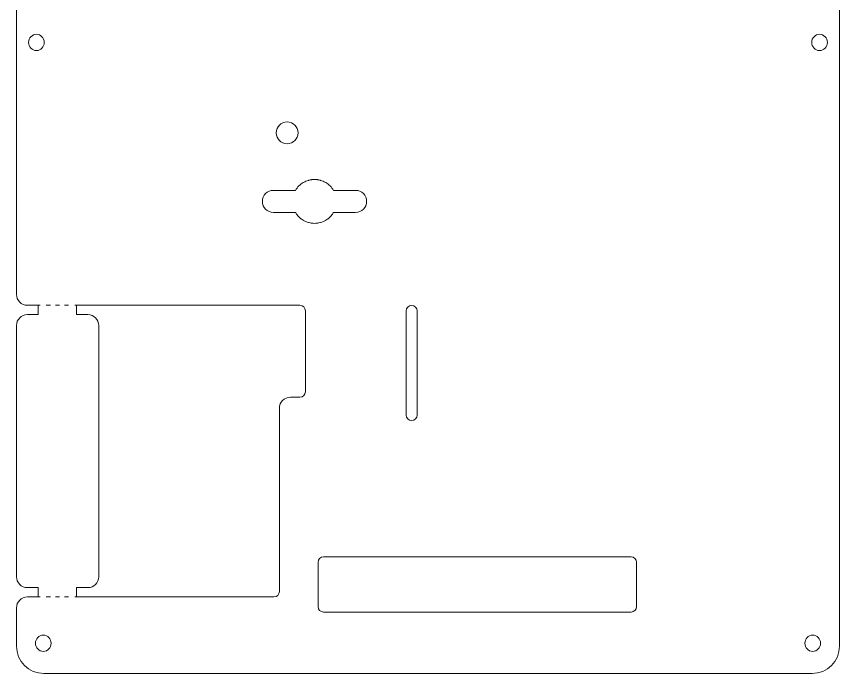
# Model space of a CAD drawing. Header units: inches. Extents: x -20.9 to 23.3, y -6.9 to 3.3.
# Drawn here: x 9.62 to 15.52, y -6.2 to -1.49 of the extents above; entities that cross this region are included whole.
import ezdxf

# ---------------------------------------------------------------- set-up
doc = ezdxf.new("R2010")
doc.units = ezdxf.units.IN
doc.header["$MEASUREMENT"] = 0
doc.layers.add('Layer 1', color=7, linetype='Continuous')

msp = doc.modelspace()

# ---------------------------------------------------------------- linework, layer by layer
at = {"layer": 'Layer 1', "color": 250, "lineweight": 9}
for points in [[(9.7743, -3.5582), (9.7882, -3.5582)], [(9.8319, -3.5582), (9.8615, -3.5582)], [(9.8973, -3.5582), (9.9269, -3.5582)], [(9.9628, -3.5582), (9.9923, -3.5582)], [(10.036, -3.5582), (10.0499, -3.5582)], [(9.7743, -5.6503), (9.7882, -5.6503)], [(9.8319, -5.6503), (9.8615, -5.6503)], [(9.8973, -5.6503), (9.9269, -5.6503)], [(9.9628, -5.6503), (9.9923, -5.6503)], [(10.036, -5.6503), (10.0499, -5.6503)]]:
    msp.add_lwpolyline(points, dxfattribs=at)
for points, knots in [([(9.6969, -5.6503), (9.6535, -5.6503), (9.6182, -5.6856), (9.6182, -5.7291), (9.6182, -5.7291), (9.6182, -6.0028), (9.6182, -6.0028), (9.6182, -6.1111), (9.7068, -6.1997), (9.8151, -6.1997), (9.8151, -6.1997), (15.3269, -6.1997), (15.3269, -6.1997), (15.4351, -6.1997), (15.5237, -6.1111), (15.5237, -6.0028), (15.5237, -6.0028), (15.5237, 2.6586), (15.5237, 2.6586), (15.5237, 2.7668), (15.4351, 2.8554), (15.3269, 2.8554), (15.3269, 2.8554), (9.8151, 2.8554), (9.8151, 2.8554), (9.7068, 2.8554), (9.6182, 2.7668), (9.6182, 2.6586), (9.6182, 2.6586), (9.6182, -3.4794), (9.6182, -3.4794), (9.6182, -3.5229), (9.6535, -3.5582), (9.6969, -3.5582), (9.6969, -3.5582), (9.7743, -3.5582), (9.7743, -3.5582), (9.7743, -3.5582), (9.7743, -3.6249), (9.7743, -3.6249), (9.7743, -3.6249), (9.6969, -3.6249), (9.6969, -3.6249), (9.6535, -3.6249), (9.6182, -3.6602), (9.6182, -3.7037), (9.6182, -3.7037), (9.6182, -5.5048), (9.6182, -5.5048), (9.6182, -5.5483), (9.6535, -5.5836), (9.6969, -5.5836), (9.6969, -5.5836), (9.7743, -5.5836), (9.7743, -5.5836), (9.7743, -5.5836), (9.7743, -5.6503), (9.7743, -5.6503), (9.7743, -5.6503), (9.6969, -5.6503), (9.6969, -5.6503)], [0, 0, 0, 0, 1, 1, 1, 2, 2, 2, 3, 3, 3, 4, 4, 4, 5, 5, 5, 6, 6, 6, 7, 7, 7, 8, 8, 8, 9, 9, 9, 10, 10, 10, 11, 11, 11, 12, 12, 12, 13, 13, 13, 14, 14, 14, 15, 15, 15, 16, 16, 16, 17, 17, 17, 18, 18, 18, 19, 19, 19, 20, 20, 20, 20]), ([(9.8178, -1.6721), (9.8178, -1.7042), (9.7927, -1.7302), (9.7617, -1.7302), (9.7307, -1.7302), (9.7056, -1.7042), (9.7056, -1.6721), (9.7056, -1.6401), (9.7307, -1.6141), (9.7617, -1.6141), (9.7927, -1.6141), (9.8178, -1.6401), (9.8178, -1.6721)], [0, 0, 0, 0, 1, 1, 1, 2, 2, 2, 3, 3, 3, 4, 4, 4, 4]), ([(15.4363, -1.6721), (15.4363, -1.7042), (15.4112, -1.7302), (15.3802, -1.7302), (15.3492, -1.7302), (15.3241, -1.7042), (15.3241, -1.6721), (15.3241, -1.6401), (15.3492, -1.6141), (15.3802, -1.6141), (15.4112, -1.6141), (15.4363, -1.6401), (15.4363, -1.6721)], [0, 0, 0, 0, 1, 1, 1, 2, 2, 2, 3, 3, 3, 4, 4, 4, 4]), ([(11.5601, -2.2419), (11.5166, -2.2419), (11.4814, -2.2772), (11.4814, -2.3207), (11.4814, -2.3641), (11.5166, -2.3994), (11.5601, -2.3994), (11.6036, -2.3994), (11.6389, -2.3641), (11.6389, -2.3207), (11.6389, -2.2772), (11.6036, -2.2419), (11.5601, -2.2419)], [0, 0, 0, 0, 1, 1, 1, 2, 2, 2, 3, 3, 3, 4, 4, 4, 4]), ([(12.0518, -2.734), (12.0518, -2.734), (11.8928, -2.734), (11.8928, -2.734), (11.8928, -2.734), (11.8928, -2.734), (11.8928, -2.734), (11.8895, -2.7283), (11.8858, -2.7228), (11.8818, -2.7176), (11.8816, -2.7174), (11.8815, -2.7171), (11.8813, -2.7169), (11.8732, -2.7064), (11.8639, -2.697), (11.8536, -2.6889), (11.8531, -2.6885), (11.8525, -2.6881), (11.852, -2.6877), (11.8475, -2.6843), (11.8428, -2.6811), (11.8379, -2.6781), (11.837, -2.6776), (11.8361, -2.677), (11.8351, -2.6764), (11.8243, -2.6702), (11.8126, -2.6651), (11.8003, -2.6616), (11.7987, -2.6611), (11.7971, -2.6608), (11.7955, -2.6604), (11.7909, -2.6592), (11.7861, -2.6582), (11.7813, -2.6574), (11.7795, -2.6571), (11.7778, -2.6568), (11.7759, -2.6566), (11.7696, -2.6558), (11.7631, -2.6553), (11.7566, -2.6553), (11.75, -2.6553), (11.7435, -2.6558), (11.7372, -2.6566), (11.7354, -2.6568), (11.7336, -2.6571), (11.7318, -2.6574), (11.727, -2.6582), (11.7222, -2.6592), (11.7176, -2.6604), (11.716, -2.6608), (11.7144, -2.6611), (11.7128, -2.6616), (11.7005, -2.6651), (11.6889, -2.6702), (11.678, -2.6764), (11.677, -2.677), (11.6761, -2.6776), (11.6752, -2.6781), (11.6703, -2.6811), (11.6656, -2.6843), (11.6611, -2.6877), (11.6606, -2.6881), (11.66, -2.6885), (11.6595, -2.6889), (11.6492, -2.697), (11.6399, -2.7064), (11.6319, -2.7169), (11.6317, -2.7171), (11.6315, -2.7174), (11.6313, -2.7176), (11.6273, -2.7228), (11.6236, -2.7283), (11.6203, -2.734), (11.6203, -2.734), (11.6203, -2.734), (11.6203, -2.734), (11.6203, -2.734), (11.4613, -2.734), (11.4613, -2.734), (11.4178, -2.734), (11.3825, -2.7693), (11.3825, -2.8128), (11.3825, -2.8563), (11.4178, -2.8915), (11.4613, -2.8915), (11.4613, -2.8915), (11.6203, -2.8915), (11.6203, -2.8915), (11.6203, -2.8915), (11.6203, -2.8915), (11.6203, -2.8915), (11.6236, -2.8972), (11.6273, -2.9027), (11.6313, -2.908), (11.6315, -2.9082), (11.6317, -2.9084), (11.6319, -2.9087), (11.6399, -2.9191), (11.6492, -2.9285), (11.6595, -2.9367), (11.66, -2.9371), (11.6606, -2.9374), (11.6611, -2.9378), (11.6656, -2.9413), (11.6703, -2.9445), (11.6752, -2.9474), (11.6761, -2.948), (11.677, -2.9486), (11.678, -2.9491), (11.6889, -2.9554), (11.7005, -2.9604), (11.7128, -2.964), (11.7144, -2.9644), (11.716, -2.9648), (11.7176, -2.9652), (11.7222, -2.9664), (11.727, -2.9674), (11.7318, -2.9681), (11.7336, -2.9684), (11.7354, -2.9687), (11.7372, -2.9689), (11.7435, -2.9697), (11.75, -2.9703), (11.7566, -2.9703), (11.7631, -2.9703), (11.7696, -2.9697), (11.7759, -2.9689), (11.7778, -2.9687), (11.7795, -2.9684), (11.7813, -2.9681), (11.7861, -2.9674), (11.7909, -2.9664), (11.7955, -2.9652), (11.7971, -2.9648), (11.7987, -2.9644), (11.8003, -2.964), (11.8126, -2.9604), (11.8243, -2.9554), (11.8351, -2.9491), (11.8361, -2.9486), (11.837, -2.948), (11.8379, -2.9474), (11.8428, -2.9445), (11.8475, -2.9413), (11.852, -2.9378), (11.8525, -2.9374), (11.8531, -2.9371), (11.8536, -2.9367), (11.8639, -2.9285), (11.8732, -2.9191), (11.8813, -2.9087), (11.8815, -2.9084), (11.8816, -2.9082), (11.8818, -2.908), (11.8858, -2.9027), (11.8895, -2.8972), (11.8928, -2.8915), (11.8928, -2.8915), (11.8928, -2.8915), (11.8928, -2.8915), (11.8928, -2.8915), (12.0518, -2.8915), (12.0518, -2.8915), (12.0953, -2.8915), (12.1306, -2.8563), (12.1306, -2.8128), (12.1306, -2.7693), (12.0953, -2.734), (12.0518, -2.734)], [0, 0, 0, 0, 1, 1, 1, 2, 2, 2, 3, 3, 3, 4, 4, 4, 5, 5, 5, 6, 6, 6, 7, 7, 7, 8, 8, 8, 9, 9, 9, 10, 10, 10, 11, 11, 11, 12, 12, 12, 13, 13, 13, 14, 14, 14, 15, 15, 15, 16, 16, 16, 17, 17, 17, 18, 18, 18, 19, 19, 19, 20, 20, 20, 21, 21, 21, 22, 22, 22, 23, 23, 23, 24, 24, 24, 25, 25, 25, 26, 26, 26, 27, 27, 27, 28, 28, 28, 29, 29, 29, 30, 30, 30, 31, 31, 31, 32, 32, 32, 33, 33, 33, 34, 34, 34, 35, 35, 35, 36, 36, 36, 37, 37, 37, 38, 38, 38, 39, 39, 39, 40, 40, 40, 41, 41, 41, 42, 42, 42, 43, 43, 43, 44, 44, 44, 45, 45, 45, 46, 46, 46, 47, 47, 47, 48, 48, 48, 49, 49, 49, 50, 50, 50, 51, 51, 51, 52, 52, 52, 53, 53, 53, 54, 54, 54, 55, 55, 55, 56, 56, 56, 56]), ([(10.0499, -5.6503), (10.0499, -5.6503), (10.0499, -5.5836), (10.0499, -5.5836), (10.0499, -5.5836), (10.13, -5.5836), (10.13, -5.5836), (10.1735, -5.5836), (10.2088, -5.5483), (10.2088, -5.5048), (10.2088, -5.5048), (10.2088, -3.7037), (10.2088, -3.7037), (10.2088, -3.6602), (10.1735, -3.6249), (10.13, -3.6249), (10.13, -3.6249), (10.0499, -3.6249), (10.0499, -3.6249), (10.0499, -3.6249), (10.0499, -3.5582), (10.0499, -3.5582), (10.0499, -3.5582), (10.253, -3.5582), (10.253, -3.5582), (10.253, -3.5582), (11.6518, -3.5582), (11.6518, -3.5582), (11.6735, -3.5582), (11.6912, -3.5759), (11.6912, -3.5975), (11.6912, -3.5975), (11.6912, -4.1782), (11.6912, -4.1782), (11.6912, -4.1999), (11.6735, -4.2176), (11.6518, -4.2176), (11.6518, -4.2176), (11.5834, -4.2176), (11.5834, -4.2176), (11.5399, -4.2176), (11.5047, -4.2529), (11.5047, -4.2963), (11.5047, -4.2963), (11.5047, -4.3208), (11.5047, -4.3208), (11.5047, -4.3208), (11.5047, -4.6711), (11.5047, -4.6711), (11.5047, -4.6711), (11.5047, -5.611), (11.5047, -5.611), (11.5047, -5.6326), (11.487, -5.6503), (11.4653, -5.6503), (11.4653, -5.6503), (10.0499, -5.6503), (10.0499, -5.6503)], [0, 0, 0, 0, 1, 1, 1, 2, 2, 2, 3, 3, 3, 4, 4, 4, 5, 5, 5, 6, 6, 6, 7, 7, 7, 8, 8, 8, 9, 9, 9, 10, 10, 10, 11, 11, 11, 12, 12, 12, 13, 13, 13, 14, 14, 14, 15, 15, 15, 16, 16, 16, 17, 17, 17, 18, 18, 18, 19, 19, 19, 19]), ([(12.493, -4.3457), (12.493, -4.3674), (12.4752, -4.3851), (12.4536, -4.3851), (12.4536, -4.3851), (12.4529, -4.3851), (12.4529, -4.3851), (12.4313, -4.3851), (12.4136, -4.3674), (12.4136, -4.3457), (12.4136, -4.3457), (12.4136, -3.5983), (12.4136, -3.5983), (12.4136, -3.5766), (12.4313, -3.5589), (12.4529, -3.5589), (12.4529, -3.5589), (12.4536, -3.5589), (12.4536, -3.5589), (12.4752, -3.5589), (12.493, -3.5766), (12.493, -3.5983), (12.493, -3.5983), (12.493, -4.3457), (12.493, -4.3457)], [0, 0, 0, 0, 1, 1, 1, 2, 2, 2, 3, 3, 3, 4, 4, 4, 5, 5, 5, 6, 6, 6, 7, 7, 7, 8, 8, 8, 8]), ([(11.7821, -5.7193), (11.7821, -5.7193), (11.7821, -5.4012), (11.7821, -5.4012), (11.7821, -5.3794), (11.7997, -5.3618), (11.8215, -5.3618), (11.8215, -5.3618), (14.0281, -5.3618), (14.0281, -5.3618), (14.0499, -5.3618), (14.0675, -5.3794), (14.0675, -5.4012), (14.0675, -5.4012), (14.0675, -5.7193), (14.0675, -5.7193), (14.0675, -5.741), (14.0499, -5.7586), (14.0281, -5.7586), (14.0281, -5.7586), (11.8215, -5.7586), (11.8215, -5.7586), (11.7997, -5.7586), (11.7821, -5.741), (11.7821, -5.7193)], [0, 0, 0, 0, 1, 1, 1, 2, 2, 2, 3, 3, 3, 4, 4, 4, 5, 5, 5, 6, 6, 6, 7, 7, 7, 8, 8, 8, 8]), ([(9.867, -5.9825), (9.867, -6.0145), (9.8419, -6.0405), (9.8109, -6.0405), (9.7799, -6.0405), (9.7548, -6.0145), (9.7548, -5.9825), (9.7548, -5.9504), (9.7799, -5.9244), (9.8109, -5.9244), (9.8419, -5.9244), (9.867, -5.9504), (9.867, -5.9825)], [0, 0, 0, 0, 1, 1, 1, 2, 2, 2, 3, 3, 3, 4, 4, 4, 4]), ([(15.3871, -5.9825), (15.3871, -6.0145), (15.362, -6.0405), (15.331, -6.0405), (15.3, -6.0405), (15.2749, -6.0145), (15.2749, -5.9825), (15.2749, -5.9504), (15.3, -5.9244), (15.331, -5.9244), (15.362, -5.9244), (15.3871, -5.9504), (15.3871, -5.9825)], [0, 0, 0, 0, 1, 1, 1, 2, 2, 2, 3, 3, 3, 4, 4, 4, 4])]:
    msp.add_open_spline(points, degree=3, knots=knots, dxfattribs=at)

doc.saveas('drawing.dxf')
